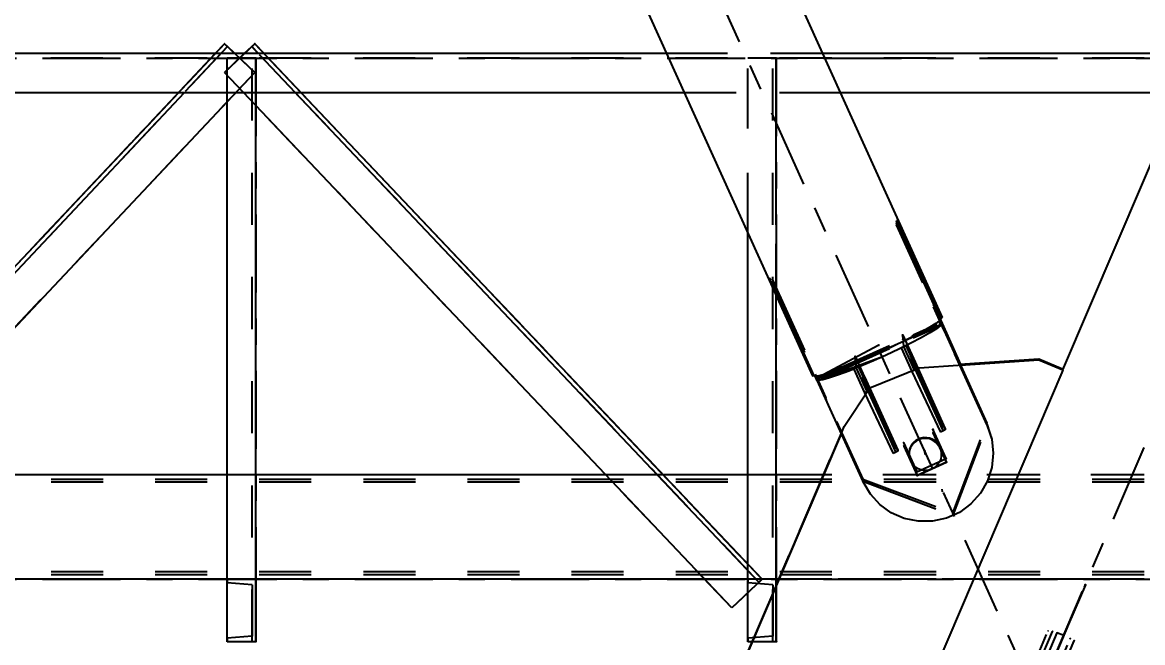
# Model space of a CAD drawing. Header units: millimetres. Extents: x 2368 to 8313, y 7493 to 11698.
# Drawn here: x 4767.62 to 4810.66, y 11270.98 to 11294.79 of the extents above; entities that cross this region are included whole.
import ezdxf

# ---------------------------------------------------------------- set-up
doc = ezdxf.new("R2010")
doc.units = ezdxf.units.MM
for name, pattern in [('XKITLINE00', [0]), ('XKITLINE02', [4, 2, -2]), ('XKITLINE03', [6, 3, -1, 1, -1])]:
    doc.linetypes.add(name, pattern=pattern)
doc.styles.add('ROMANS', font='romans.shx')
doc.dimstyles.new('MD300', dxfattribs={"dimtxt": 2.5, "dimasz": 2.5, "dimexe": 1, "dimexo": 1, "dimgap": 0.5, "dimtad": 1, "dimdec": 1, "dimlfac": 50, "dimrnd": 0.5, "dimdsep": 46, "dimtxsty": 'ROMANS', "dimcen": 1, "dimclrd": 146, "dimclre": 146, "dimclrt": 30, "dimadec": 1, "dimazin": 2, "dimtfac": 1, "dimtdec": 1, "dimtmove": 0, "dimatfit": 1, "dimfxl": 1, "dimtolj": 1, "dimtzin": 0, "dimlwd": -1, "dimlwe": -1, "dimarcsym": 0})

# ---------------------------------------------------------------- blocks, each defined once
blk = doc.blocks.new('*D36')
at = {"color": 146, "transparency": 16777216}
for p, q in [((3888.588, 11276.272), (3888.588, 10979.265)), ((5216.588, 11054.98), (5216.588, 10979.265)), ((3891.088, 10980.265), (5214.088, 10980.265))]:
    blk.add_line(p, q, dxfattribs=at)
for points in [[(3891.088, 10980.681), (3891.088, 10979.848), (3888.588, 10980.265)], [(5214.088, 10980.681), (5214.088, 10979.848), (5216.588, 10980.265)]]:
    blk.add_solid(points, dxfattribs=at)
at = {"layer": 'Defpoints', "color": 0, "transparency": 16777216}
for p in [(3888.588, 11277.272), (5216.588, 11055.98), (5216.588, 10980.265)]:
    blk.add_point(p, dxfattribs=at)
at = {"color": 30, "transparency": 16777216, "insert": (4552.588, 10982.015), "char_height": 2.5, "attachment_point": 5, "style": 'ROMANS'}
blk.add_mtext('\\A1;66400', dxfattribs=at)
blk = doc.blocks.new('*D38')
at = {"color": 146, "transparency": 16777216}
for p, q in [((3888.584, 11276.27), (3888.584, 10968.162)), ((6544.588, 11276.271), (6544.588, 10968.162)), ((6542.088, 10969.162), (3891.084, 10969.162))]:
    blk.add_line(p, q, dxfattribs=at)
for points in [[(3891.084, 10969.579), (3891.084, 10968.745), (3888.584, 10969.162)], [(6542.088, 10969.579), (6542.088, 10968.745), (6544.588, 10969.162)]]:
    blk.add_solid(points, dxfattribs=at)
at = {"layer": 'Defpoints', "color": 0, "transparency": 16777216}
for p in [(3888.584, 11277.27), (6544.588, 11277.271), (3888.584, 10969.162)]:
    blk.add_point(p, dxfattribs=at)
at = {"color": 30, "transparency": 16777216, "insert": (5216.586, 10970.912), "char_height": 2.5, "attachment_point": 5, "style": 'ROMANS'}
blk.add_mtext('\\A1;132800', dxfattribs=at)

msp = doc.modelspace()

# ---------------------------------------------------------------- linework, layer by layer
at = {"color": 8, "linetype": 'XKITLINE03'}
for p, q in [((4724.5881, 11077.119), (4888.5881, 11460.5251)), ((4724.5882, 11077.119), (4888.5882, 11460.5251)), ((4724.5881, 11449.801), (4806.5881, 11268.8221)), ((4724.5882, 11449.801), (4806.5881, 11268.8221)), ((4804.6843, 11279.4042), (4801.2063, 11287.0804)), ((4804.6843, 11279.4042), (4801.2063, 11287.0804)), ((4804.6904, 11279.3203), (4801.2123, 11286.9965)), ((4804.6904, 11279.3203), (4801.2124, 11286.9965)), ((4796.4297, 11284.9325), (4799.9077, 11277.2563)), ((4796.4298, 11284.9325), (4799.9078, 11277.2563)), ((4796.4358, 11284.8486), (4799.9138, 11277.1724)), ((4796.4358, 11284.8486), (4799.9138, 11277.1724)), ((4798.1438, 11281.0996), (4802.9478, 11283.2598)), ((4798.1439, 11281.0996), (4802.9478, 11283.2598)), ((4802.9516, 11283.2076), (4798.1476, 11281.0474)), ((4802.9516, 11283.2076), (4798.1476, 11281.0474)), ((4798.1952, 11281.1554), (4802.8919, 11283.2674)), ((4798.1952, 11281.1554), (4802.8919, 11283.2674)), ((4798.2035, 11281.0398), (4802.9002, 11283.1518)), ((4798.2036, 11281.0398), (4802.9003, 11283.1518)), ((4802.9634, 11283.2398), (4802.9516, 11283.2076)), ((4802.9633, 11283.2398), (4802.9516, 11283.2076)), ((4801.4553, 11282.6194), (4801.4431, 11282.7872)), ((4801.4431, 11282.7872), (4801.8543, 11281.8799)), ((4801.4552, 11282.6194), (4801.4431, 11282.7872)), ((4801.4431, 11282.7872), (4801.8542, 11281.8799)), ((4800.5299, 11282.4006), (4798.1952, 11281.1554)), ((4800.5299, 11282.4006), (4798.1952, 11281.1554)), ((4802.9763, 11279.2622), (4801.4552, 11282.6194)), ((4802.9764, 11279.2622), (4801.4553, 11282.6194)), ((4802.9845, 11279.1504), (4801.4633, 11282.5076)), ((4801.4633, 11282.5076), (4801.4755, 11282.3398)), ((4802.9844, 11279.1504), (4801.4633, 11282.5076)), ((4801.4633, 11282.5076), (4801.4754, 11282.3398)), ((4801.4754, 11282.3398), (4801.8865, 11281.4324)), ((4801.4755, 11282.3398), (4801.8866, 11281.4324)), ((4800.5655, 11281.9066), (4798.2035, 11281.0398)), ((4800.5656, 11281.9066), (4798.2036, 11281.0398)), ((4799.6321, 11281.7996), (4799.62, 11281.9674)), ((4799.62, 11281.9674), (4800.0311, 11281.0601)), ((4799.6321, 11281.7996), (4799.62, 11281.9674)), ((4799.62, 11281.9674), (4800.0311, 11281.0601)), ((4801.1533, 11278.4424), (4799.6321, 11281.7996)), ((4801.1532, 11278.4424), (4799.6321, 11281.7996)), ((4801.1613, 11278.3306), (4799.6402, 11281.6878)), ((4799.6402, 11281.6878), (4799.6523, 11281.52)), ((4801.1613, 11278.3306), (4799.6402, 11281.6878)), ((4799.6402, 11281.6878), (4799.6523, 11281.52)), ((4799.6523, 11281.52), (4800.0635, 11280.6126)), ((4799.6523, 11281.52), (4800.0634, 11280.6126)), ((4800.1838, 11280.7567), (4802.0769, 11281.5264)), ((4800.1838, 11280.7567), (4802.0768, 11281.5264)), ((4802.0768, 11281.5264), (4806.6725, 11281.8419)), ((4802.0769, 11281.5264), (4806.6726, 11281.8419)), ((4806.6725, 11281.8419), (4807.5925, 11281.4523)), ((4806.6726, 11281.8419), (4807.5926, 11281.4523)), ((4798.1321, 11281.0674), (4798.1439, 11281.0996)), ((4798.1321, 11281.0674), (4798.1438, 11281.0996)), ((4798.1476, 11281.0474), (4798.1321, 11281.0674)), ((4798.1476, 11281.0474), (4798.1321, 11281.0674)), ((4799.1948, 11279.2774), (4800.1838, 11280.7567)), ((4799.1948, 11279.2774), (4800.1838, 11280.7567)), ((4795.1159, 11269.741), (4799.1948, 11279.2774)), ((4795.116, 11269.741), (4799.1948, 11279.2774)), ((4802.973, 11279.3088), (4802.9764, 11279.2622)), ((4802.973, 11279.3088), (4802.9763, 11279.2622)), ((4803.3731, 11275.953), (4804.6843, 11279.4042)), ((4803.3732, 11275.953), (4804.6843, 11279.4042)), ((4803.3792, 11275.8691), (4804.6904, 11279.3203)), ((4803.3792, 11275.8691), (4804.6904, 11279.3203)), ((4803.1145, 11278.0433), (4802.6047, 11279.1684)), ((4803.1146, 11278.0433), (4802.6048, 11279.1684)), ((4803.1237, 11277.9165), (4802.6139, 11279.0416)), ((4803.1237, 11277.9165), (4802.6139, 11279.0416)), ((4803.1248, 11277.9016), (4802.615, 11279.0267)), ((4803.1247, 11277.9016), (4802.615, 11279.0267)), ((4802.9878, 11279.1038), (4802.9844, 11279.1504)), ((4802.9878, 11279.1038), (4802.9845, 11279.1504)), ((4801.1498, 11278.489), (4801.1532, 11278.4424)), ((4801.1499, 11278.489), (4801.1533, 11278.4424)), ((4801.4744, 11278.6601), (4801.9842, 11277.535)), ((4801.4745, 11278.6601), (4801.9842, 11277.535)), ((4801.4836, 11278.5333), (4801.9934, 11277.4082)), ((4801.4836, 11278.5333), (4801.9933, 11277.4082)), ((4801.4846, 11278.5184), (4801.9944, 11277.3933)), ((4801.4847, 11278.5184), (4801.9945, 11277.3933)), ((4801.1647, 11278.2839), (4801.1613, 11278.3306)), ((4801.1647, 11278.2839), (4801.1613, 11278.3306)), ((4801.9842, 11277.535), (4803.1146, 11278.0433)), ((4801.9842, 11277.535), (4803.1145, 11278.0433)), ((4802.295, 11278.3442), (4802.3031, 11278.2323)), ((4802.2951, 11278.3442), (4802.3031, 11278.2323)), ((4801.9933, 11277.4082), (4803.1237, 11277.9165)), ((4801.9934, 11277.4082), (4803.1237, 11277.9165)), ((4801.9944, 11277.3933), (4803.1247, 11277.9016)), ((4801.9945, 11277.3933), (4803.1248, 11277.9016)), ((4799.9077, 11277.2563), (4803.3731, 11275.953)), ((4799.9078, 11277.2563), (4803.3732, 11275.953)), ((4799.9138, 11277.1724), (4803.3792, 11275.8691)), ((4799.9138, 11277.1724), (4803.3792, 11275.8691)), ((4804.5095, 11263.9627), (4808.4285, 11273.1247)), ((4804.5096, 11263.9627), (4808.4286, 11273.1247)), ((4808.4615, 11273.2016), (4807.8114, 11271.6819)), ((4808.4614, 11273.2016), (4807.8114, 11271.6819)), ((4808.4285, 11273.1247), (4808.4614, 11273.2016)), ((4808.4286, 11273.1247), (4808.4615, 11273.2016)), ((4807.8114, 11271.6819), (4806.6953, 11269.0728)), ((4807.8114, 11271.6819), (4806.6954, 11269.0728)), ((4805.0049, 11266.6973), (4807.0312, 11271.4345)), ((4805.0049, 11266.6973), (4807.0313, 11271.4345)), ((4807.367, 11271.3549), (4805.2944, 11266.5095)), ((4807.367, 11271.3549), (4805.2944, 11266.5095)), ((4805.8092, 11266.2893), (4807.8818, 11271.1347)), ((4805.8093, 11266.2893), (4807.8819, 11271.1347)), ((4806.1744, 11268.9991), (4807.2047, 11271.4079)), ((4806.1744, 11268.9991), (4807.2048, 11271.4079)), ((4807.2047, 11271.4079), (4807.2047, 11271.4079)), ((4807.2048, 11271.4079), (4807.2048, 11271.4079)), ((4807.6303, 11271.2585), (4807.367, 11271.3549)), ((4807.6303, 11271.2585), (4807.367, 11271.3549)), ((4807.0018, 11268.6451), (4808.0322, 11271.054)), ((4807.0019, 11268.6451), (4808.0323, 11271.054)), ((4808.0322, 11271.054), (4808.0322, 11271.054)), ((4808.0323, 11271.054), (4808.0323, 11271.054))]:
    msp.add_line(p, q, dxfattribs=at)
at = {"color": 8, "linetype": 'XKITLINE00'}
for p, q in [((4873.6618, 11435.9436), (4807.5808, 11281.4566)), ((4737.1534, 11428.6803), (4802.9541, 11283.4541)), ((4732.1762, 11426.4422), (4797.977, 11281.216)), ((4801.1966, 11287.175), (4801.1949, 11287.1602)), ((4801.1949, 11287.1602), (4801.2003, 11287.1316)), ((4801.205, 11287.1748), (4801.1966, 11287.175)), ((4801.2003, 11287.1316), (4801.2122, 11287.0923)), ((4801.205, 11287.1748), (4801.2195, 11287.1595)), ((4801.2195, 11287.1595), (4801.2386, 11287.1306)), ((4801.2604, 11287.091), (4801.2197, 11287.0727)), ((4801.2297, 11287.0465), (4801.2474, 11286.9959)), ((4801.2386, 11287.1306), (4801.2604, 11287.091)), ((4801.2828, 11287.0445), (4801.2395, 11287.025)), ((4801.2604, 11287.091), (4801.2828, 11287.0445)), ((4801.2828, 11287.0445), (4802.9272, 11283.4151)), ((4801.2474, 11286.9959), (4802.8919, 11283.3665)), ((4796.3119, 11284.9785), (4796.3095, 11284.9734)), ((4796.3095, 11284.9734), (4796.3143, 11284.9538)), ((4796.3119, 11284.9785), (4796.321, 11284.9685)), ((4796.3143, 11284.9538), (4796.3256, 11284.9214)), ((4796.321, 11284.9685), (4796.3362, 11284.9444)), ((4796.3256, 11284.9214), (4796.3425, 11284.8795)), ((4796.3362, 11284.9444), (4796.3557, 11284.9085)), ((4796.365, 11284.8897), (4796.3425, 11284.8795)), ((4796.3425, 11284.8795), (4796.3632, 11284.8323)), ((4796.3774, 11284.8645), (4796.4031, 11284.8175)), ((4796.3871, 11284.8431), (4796.3632, 11284.8323)), ((4796.3632, 11284.8323), (4798.0076, 11281.2029)), ((4796.4031, 11284.8175), (4798.0475, 11281.1881)), ((4802.7156, 11283.2329), (4802.4226, 11283.0513)), ((4802.6623, 11283.1998), (4802.7392, 11283.0301)), ((4802.8919, 11283.3665), (4802.7156, 11283.2329)), ((4802.9003, 11283.1518), (4802.7392, 11283.0301)), ((4802.8257, 11283.3163), (4802.9003, 11283.1518)), ((4802.862, 11283.3438), (4804.6914, 11279.3063)), ((4802.87, 11283.3499), (4804.6894, 11279.3343)), ((4802.9272, 11283.4151), (4802.8796, 11283.3936)), ((4802.8828, 11283.3596), (4802.9516, 11283.2076)), ((4802.8838, 11283.3955), (4802.9609, 11283.2252)), ((4802.9541, 11283.4541), (4802.9272, 11283.4151)), ((4802.9516, 11283.2076), (4802.9379, 11283.2014)), ((4802.9609, 11283.2252), (4802.9516, 11283.2076)), ((4802.9538, 11283.2118), (4803.6597, 11281.6538)), ((4802.9596, 11283.2227), (4803.6701, 11281.6545)), ((4802.9634, 11283.2398), (4802.9609, 11283.2252)), ((4802.0315, 11282.8338), (4801.5618, 11282.5913)), ((4802.4226, 11283.0513), (4802.0315, 11282.8338)), ((4802.4861, 11282.8715), (4802.1515, 11282.6828)), ((4802.7392, 11283.0301), (4802.4861, 11282.8715)), ((4801.0372, 11282.336), (4800.4839, 11282.0806)), ((4801.5618, 11282.5913), (4801.0372, 11282.336)), ((4801.7495, 11282.4718), (4801.297, 11282.2475)), ((4801.3873, 11282.2922), (4801.7954, 11281.3914)), ((4801.5666, 11282.3808), (4801.5584, 11282.377)), ((4801.5666, 11282.3811), (4801.5666, 11282.3808)), ((4801.5666, 11282.3808), (4801.9777, 11281.4734)), ((4801.6046, 11282.4), (4801.8012, 11282.0042)), ((4802.1515, 11282.6828), (4801.7495, 11282.4718)), ((4800.4839, 11282.0806), (4799.9297, 11281.8379)), ((4800.8131, 11282.0192), (4800.3179, 11281.7965)), ((4801.297, 11282.2475), (4800.8131, 11282.0192)), ((4801.8012, 11282.0042), (4803.0756, 11279.1914)), ((4806.6712, 11281.8606), (4803.6391, 11281.6524)), ((4806.6712, 11281.8606), (4806.6739, 11281.8233)), ((4807.5876, 11281.4725), (4806.6712, 11281.8606)), ((4798.9283, 11281.4384), (4798.5314, 11281.3015)), ((4799.4023, 11281.6202), (4798.9283, 11281.4384)), ((4807.5939, 11281.4336), (4799.3641, 11262.1925)), ((4799.561, 11281.4793), (4799.3771, 11281.405)), ((4799.9297, 11281.8379), (4799.4023, 11281.6202)), ((4799.5695, 11281.4827), (4799.5612, 11281.479)), ((4799.5612, 11281.4793), (4799.5612, 11281.479)), ((4799.5612, 11281.479), (4799.9723, 11280.5716)), ((4799.8325, 11281.5889), (4799.5695, 11281.4827)), ((4799.7466, 11281.5542), (4800.1546, 11280.6536)), ((4799.7864, 11281.5703), (4799.9781, 11281.1843)), ((4800.3179, 11281.7965), (4799.8325, 11281.5889)), ((4801.9777, 11281.4734), (4801.7954, 11281.3914)), ((4801.9777, 11281.4734), (4803.079, 11279.1447)), ((4806.6739, 11281.8233), (4803.659, 11281.6163)), ((4807.5939, 11281.4336), (4806.6739, 11281.8233)), ((4807.5936, 11281.438), (4807.5939, 11281.4336)), ((4798.0076, 11281.2029), (4797.977, 11281.216)), ((4798.0352, 11281.2153), (4798.0076, 11281.2029)), ((4798.2314, 11281.2164), (4798.0475, 11281.1881)), ((4798.0747, 11281.1923), (4798.1365, 11281.0558)), ((4798.0815, 11281.1933), (4798.1476, 11281.0474)), ((4798.0863, 11281.1941), (4799.9148, 11277.1584)), ((4798.1306, 11281.2009), (4798.2036, 11281.0398)), ((4798.1476, 11281.0474), (4798.1365, 11281.0558)), ((4798.1519, 11281.0493), (4798.1476, 11281.0474)), ((4798.3715, 11281.066), (4798.2036, 11281.0398)), ((4798.5314, 11281.3015), (4798.2314, 11281.2164)), ((4798.2952, 11281.2345), (4798.3715, 11281.066)), ((4798.6309, 11281.138), (4798.3715, 11281.066)), ((4798.9709, 11281.2525), (4798.6309, 11281.138)), ((4799.3771, 11281.405), (4798.9709, 11281.2525)), ((4799.9781, 11281.1843), (4801.2525, 11278.3716)), ((4801.7954, 11281.3914), (4802.8967, 11279.0628)), ((4800.1546, 11280.6536), (4799.9723, 11280.5716)), ((4799.9723, 11280.5716), (4801.0736, 11278.243)), ((4800.1546, 11280.6536), (4801.2559, 11278.3249)), ((4804.6894, 11279.3343), (4804.6914, 11279.3063)), ((4804.6894, 11279.3343), (4804.8612, 11278.8165)), ((4804.6914, 11279.3063), (4804.8632, 11278.7886)), ((4799.0735, 11279.0154), (4795.4769, 11270.6068)), ((4799.083, 11278.9942), (4795.4962, 11270.6082)), ((4802.2569, 11278.8479), (4802.1503, 11278.8305)), ((4802.365, 11278.8466), (4802.2569, 11278.8479)), ((4802.4712, 11278.8267), (4802.365, 11278.8466)), ((4803.079, 11279.1447), (4802.8967, 11279.0628)), ((4803.0756, 11279.1914), (4803.079, 11279.1447)), ((4801.7446, 11278.4999), (4801.7063, 11278.3993)), ((4801.7457, 11278.485), (4801.7074, 11278.3844)), ((4801.7457, 11278.485), (4801.7074, 11278.3844)), ((4801.7467, 11278.4701), (4801.7085, 11278.3694)), ((4801.7998, 11278.5925), (4801.7446, 11278.4999)), ((4801.8009, 11278.5776), (4801.7457, 11278.485)), ((4801.8009, 11278.5776), (4801.7457, 11278.485)), ((4801.802, 11278.5626), (4801.7467, 11278.4701)), ((4801.8703, 11278.6741), (4801.7998, 11278.5925)), ((4801.8714, 11278.6591), (4801.8009, 11278.5776)), ((4801.8714, 11278.6591), (4801.8009, 11278.5776)), ((4801.8725, 11278.6442), (4801.802, 11278.5626)), ((4801.954, 11278.7422), (4801.8703, 11278.6741)), ((4801.955, 11278.7273), (4801.8714, 11278.6591)), ((4801.955, 11278.7273), (4801.8714, 11278.6591)), ((4801.9561, 11278.7124), (4801.8725, 11278.6442)), ((4802.0482, 11278.7949), (4801.954, 11278.7422)), ((4802.0493, 11278.78), (4801.955, 11278.7273)), ((4802.0493, 11278.78), (4801.955, 11278.7273)), ((4802.0504, 11278.7651), (4801.9561, 11278.7124)), ((4802.1503, 11278.8305), (4802.0482, 11278.7949)), ((4802.0482, 11278.7949), (4802.0493, 11278.78)), ((4802.1513, 11278.8156), (4802.0493, 11278.78)), ((4802.1513, 11278.8156), (4802.0493, 11278.78)), ((4802.0493, 11278.78), (4802.0504, 11278.7651)), ((4802.1524, 11278.8007), (4802.0504, 11278.7651)), ((4802.258, 11278.833), (4802.1513, 11278.8156)), ((4802.258, 11278.833), (4802.1513, 11278.8156)), ((4802.2591, 11278.8181), (4802.1524, 11278.8007)), ((4802.3661, 11278.8317), (4802.258, 11278.833)), ((4802.3661, 11278.8317), (4802.258, 11278.833)), ((4802.3671, 11278.8168), (4802.2591, 11278.8181)), ((4802.4722, 11278.8117), (4802.3661, 11278.8317)), ((4802.4722, 11278.8117), (4802.3661, 11278.8317)), ((4802.4733, 11278.7968), (4802.3671, 11278.8168)), ((4802.5722, 11278.7886), (4802.4712, 11278.8267)), ((4802.5733, 11278.7737), (4802.4722, 11278.8117)), ((4802.5733, 11278.7737), (4802.4722, 11278.8117)), ((4802.5744, 11278.7588), (4802.4733, 11278.7968)), ((4802.6651, 11278.7337), (4802.5722, 11278.7886)), ((4802.6662, 11278.7188), (4802.5733, 11278.7737)), ((4802.6662, 11278.7188), (4802.5733, 11278.7737)), ((4802.6673, 11278.7039), (4802.5744, 11278.7588)), ((4802.747, 11278.6636), (4802.6651, 11278.7337)), ((4802.7481, 11278.6487), (4802.6662, 11278.7188)), ((4802.7481, 11278.6487), (4802.6662, 11278.7188)), ((4802.7492, 11278.6337), (4802.6673, 11278.7039)), ((4802.747, 11278.6636), (4802.8155, 11278.5803)), ((4802.7481, 11278.6487), (4802.8165, 11278.5654)), ((4802.7481, 11278.6487), (4802.8165, 11278.5654)), ((4802.7492, 11278.6337), (4802.8176, 11278.5505)), ((4802.8155, 11278.5803), (4802.8683, 11278.4865)), ((4802.8165, 11278.5654), (4802.8694, 11278.4716)), ((4802.8165, 11278.5654), (4802.8694, 11278.4716)), ((4802.8176, 11278.5505), (4802.8705, 11278.4567)), ((4802.8683, 11278.4865), (4802.8694, 11278.4716)), ((4802.8683, 11278.4865), (4802.904, 11278.3849)), ((4802.8694, 11278.4716), (4802.905, 11278.37)), ((4802.8694, 11278.4716), (4802.8705, 11278.4567)), ((4802.8694, 11278.4716), (4802.905, 11278.37)), ((4802.8705, 11278.4567), (4802.9061, 11278.3551)), ((4804.8612, 11278.8165), (4804.8632, 11278.7886)), ((4804.8632, 11278.7886), (4804.923, 11278.2465)), ((4801.2559, 11278.3249), (4801.0736, 11278.243)), ((4801.2525, 11278.3716), (4801.2559, 11278.3249)), ((4801.7063, 11278.3993), (4801.6862, 11278.2935)), ((4801.6884, 11278.2637), (4801.687, 11278.1561)), ((4801.687, 11278.1561), (4801.7044, 11278.0499)), ((4801.7074, 11278.3844), (4801.6873, 11278.2786)), ((4801.7074, 11278.3844), (4801.6873, 11278.2786)), ((4801.7085, 11278.3694), (4801.6884, 11278.2637)), ((4801.7044, 11278.0499), (4801.7401, 11277.9484)), ((4802.9021, 11278.0356), (4802.8638, 11277.9349)), ((4802.9222, 11278.1413), (4802.9021, 11278.0356)), ((4802.9061, 11278.3551), (4802.9235, 11278.2489)), ((4802.9235, 11278.2489), (4802.9222, 11278.1413)), ((4804.923, 11278.2465), (4804.8684, 11277.7039)), ((4801.7401, 11277.9484), (4801.793, 11277.8546)), ((4801.793, 11277.8546), (4801.8614, 11277.7713)), ((4801.9433, 11277.7011), (4801.8614, 11277.7713)), ((4802.0362, 11277.6462), (4801.9433, 11277.7011)), ((4802.1373, 11277.6082), (4802.0362, 11277.6462)), ((4802.2434, 11277.5883), (4802.1373, 11277.6082)), ((4802.3515, 11277.587), (4802.2434, 11277.5883)), ((4802.4582, 11277.6044), (4802.3515, 11277.587)), ((4802.5602, 11277.64), (4802.4582, 11277.6044)), ((4802.6544, 11277.6926), (4802.5602, 11277.64)), ((4802.7381, 11277.7608), (4802.6544, 11277.6926)), ((4802.8086, 11277.8424), (4802.7381, 11277.7608)), ((4802.8638, 11277.9349), (4802.8086, 11277.8424)), ((4804.8684, 11277.7039), (4804.7017, 11277.1843)), ((4799.9148, 11277.1584), (4800.191, 11276.6876)), ((4804.7017, 11277.1843), (4804.4301, 11276.7106)), ((4800.191, 11276.6876), (4800.5594, 11276.2843)), ((4804.4301, 11276.7106), (4804.0656, 11276.3033)), ((4801.0041, 11275.9662), (4800.5594, 11276.2843)), ((4804.0656, 11276.3033), (4803.624, 11275.9804)), ((4801.5055, 11275.7471), (4801.0041, 11275.9662)), ((4803.624, 11275.9804), (4803.1247, 11275.7559)), ((4802.0418, 11275.6366), (4801.5055, 11275.7471)), ((4802.5895, 11275.6396), (4802.0418, 11275.6366)), ((4803.1247, 11275.7559), (4802.5895, 11275.6396))]:
    msp.add_line(p, q, dxfattribs=at)
at = {"color": 3, "linetype": 'XKITLINE02'}
for p, q in [((4775.3854, 11293.9644), (4756.0381, 11273.4162)), ((4776.5503, 11292.8676), (4775.3854, 11293.9644)), ((4775.5019, 11293.8547), (4775.3854, 11293.9644)), ((4776.5481, 11293.9667), (4775.3872, 11292.8657)), ((4796.0381, 11273.4162), (4776.5481, 11293.9667)), ((4970.7162, 11293.5862), (4636.3956, 11293.5862)), ((4775.5019, 11293.8547), (4756.1546, 11273.3065)), ((4775.0294, 11293.5862), (4773.617, 11292.0862)), ((4775.2491, 11293.5862), (4773.8368, 11292.0862)), ((4776.1469, 11293.5862), (4775.3872, 11292.8657)), ((4776.5503, 11292.8676), (4775.7871, 11293.5862)), ((4795.922, 11273.3061), (4776.432, 11293.8566)), ((4778.1111, 11292.0862), (4776.6885, 11293.5862)), ((4778.3316, 11292.0862), (4776.909, 11293.5862)), ((4798.3633, 11293.5862), (4792.3722, 11293.5862)), ((4970.7162, 11293.4162), (4636.3956, 11293.4162)), ((4970.7162, 11293.4162), (4636.3956, 11293.4162)), ((4776.5881, 11293.4162), (4775.4881, 11293.4162)), ((4775.4881, 11292.0862), (4775.4881, 11293.4162)), ((4775.4881, 11271.0162), (4775.4881, 11293.4162)), ((4776.5881, 11293.4162), (4775.4881, 11293.4162)), ((4776.4481, 11271.0162), (4776.4481, 11293.4162)), ((4776.4481, 11271.0162), (4776.4481, 11293.4162)), ((4776.5881, 11292.0862), (4776.5881, 11293.4162)), ((4776.5881, 11271.0162), (4776.5881, 11293.4162)), ((4796.5881, 11293.4162), (4795.4881, 11293.4162)), ((4795.4881, 11286.7091), (4795.4881, 11293.4162)), ((4795.4881, 11271.0162), (4795.4881, 11293.4162)), ((4796.5881, 11293.4162), (4795.4881, 11293.4162)), ((4796.4481, 11271.0162), (4796.4481, 11293.4162)), ((4796.4481, 11271.0162), (4796.4481, 11293.4162)), ((4796.5881, 11284.2814), (4796.5881, 11293.4162)), ((4796.5881, 11271.0162), (4796.5881, 11293.4162)), ((4776.5503, 11292.8676), (4757.203, 11272.3194)), ((4794.8771, 11272.3152), (4775.3872, 11292.8657)), ((4776.5881, 11291.5995), (4775.3872, 11292.8657)), ((4776.5503, 11292.8676), (4775.4881, 11291.7394)), ((4970.7162, 11292.0862), (4636.3956, 11292.0862)), ((4799.043, 11292.0862), (4793.0518, 11292.0862)), ((4802.295, 11278.3442), (4802.2939, 11278.3591)), ((4802.2951, 11278.3442), (4802.294, 11278.3591)), ((4802.297, 11278.3162), (4802.295, 11278.3442)), ((4802.2971, 11278.3162), (4802.2951, 11278.3442)), ((4802.3004, 11278.2696), (4802.2977, 11278.3069)), ((4802.3004, 11278.2696), (4802.2977, 11278.3069)), ((4802.3031, 11278.2323), (4802.3011, 11278.2603)), ((4802.3031, 11278.2323), (4802.3011, 11278.2603)), ((4802.3042, 11278.2174), (4802.3031, 11278.2323)), ((4802.3042, 11278.2174), (4802.3031, 11278.2323)), ((4802.3052, 11278.2025), (4802.3042, 11278.2174)), ((4970.7229, 11277.4162), (4636.3956, 11277.4162)), ((4970.7228, 11277.4162), (4636.3956, 11277.4162)), ((4970.7229, 11277.2462), (4636.3956, 11277.2462)), ((4970.7228, 11277.2462), (4636.3956, 11277.2462)), ((4970.7229, 11277.1398), (4636.3956, 11277.1398)), ((4970.7228, 11277.1398), (4636.3956, 11277.1398)), ((4776.5881, 11277.4162), (4775.4881, 11277.4162)), ((4792.2445, 11277.4162), (4790.0394, 11277.4162)), ((4796.5881, 11277.4162), (4795.4881, 11277.4162)), ((4814.676, 11277.4162), (4798.3894, 11277.4162)), ((4802.9691, 11276.7624), (4802.961, 11276.8743)), ((4970.7229, 11273.6926), (4636.3956, 11273.6926)), ((4970.7228, 11273.6926), (4636.3956, 11273.6926)), ((4795.4881, 11273.7636), (4795.4881, 11273.9961)), ((4970.7229, 11273.5862), (4636.3956, 11273.5862)), ((4970.7228, 11273.5862), (4636.3956, 11273.5862)), ((4970.7229, 11273.4162), (4636.3956, 11273.4162)), ((4970.7228, 11273.4162), (4636.3956, 11273.4162)), ((4776.5881, 11273.4162), (4775.4881, 11273.4162)), ((4775.4881, 11273.4162), (4775.4881, 11273.2802)), ((4776.5881, 11273.4162), (4775.4881, 11273.4162)), ((4775.4881, 11273.4162), (4775.4881, 11273.2802)), ((4776.4481, 11273.2034), (4775.4881, 11273.2802)), ((4776.5881, 11273.4162), (4776.5881, 11271.0162)), ((4776.5881, 11273.4162), (4776.5881, 11271.0162)), ((4796.5881, 11273.4162), (4793.833, 11273.4162)), ((4796.0381, 11273.4162), (4794.8771, 11272.3152)), ((4795.4881, 11273.4162), (4795.4881, 11273.2802)), ((4796.5881, 11273.4162), (4795.4881, 11273.4162)), ((4795.4881, 11273.4162), (4795.4881, 11273.2802)), ((4795.922, 11273.3061), (4795.4881, 11272.8946)), ((4796.4481, 11273.2034), (4795.4881, 11273.2802)), ((4796.5881, 11271.0162), (4796.5881, 11273.4162)), ((4812.965, 11273.4162), (4796.6786, 11273.4162)), ((4776.4481, 11273.2034), (4776.4481, 11271.229)), ((4776.4481, 11273.2034), (4776.4481, 11271.229)), ((4796.4481, 11273.2034), (4796.4481, 11271.229)), ((4796.4481, 11273.2034), (4796.4481, 11271.229)), ((4796.5881, 11271.0162), (4796.5881, 11273.2047)), ((4796.5881, 11273.2047), (4796.5881, 11271.0162)), ((4776.4481, 11271.229), (4775.4881, 11271.1522)), ((4775.4881, 11271.1522), (4775.4881, 11271.0162)), ((4775.4881, 11271.1522), (4775.4881, 11271.0162)), ((4796.4481, 11271.229), (4795.4881, 11271.1522)), ((4795.4881, 11271.1522), (4795.4881, 11271.0162)), ((4795.4881, 11271.1522), (4795.4881, 11271.0162)), ((4776.5881, 11271.0162), (4775.4881, 11271.0162)), ((4776.5881, 11271.0162), (4775.4881, 11271.0162)), ((4796.5881, 11271.0162), (4795.4881, 11271.0162)), ((4796.5881, 11271.0162), (4795.4881, 11271.0162)), ((4796.5881, 11271.0162), (4795.652, 11271.0162))]:
    msp.add_line(p, q, dxfattribs=at)
at = {"color": 1, "linetype": 'XKITLINE03'}
for p, q in [((4775.3854, 11293.9644), (4756.0381, 11273.4162)), ((4756.0381, 11273.4162), (4775.3854, 11293.9644)), ((4796.0381, 11273.4162), (4776.5481, 11293.9667)), ((4776.5481, 11293.9667), (4796.0381, 11273.4162)), ((4636.3956, 11293.4162), (4970.7162, 11293.4162)), ((4636.3956, 11293.4162), (4970.7162, 11293.4162)), ((4776.5881, 11293.4162), (4776.5881, 11271.0162)), ((4776.5881, 11271.0162), (4776.5881, 11293.4162)), ((4796.5881, 11293.4162), (4796.5881, 11271.0162)), ((4796.5881, 11271.0162), (4796.5881, 11293.4162)), ((4636.3956, 11273.4162), (4970.7229, 11273.4162)), ((4970.7228, 11273.4162), (4636.3956, 11273.4162)), ((4776.5881, 11273.4162), (4776.5881, 11273.4162)), ((4796.5881, 11273.4162), (4796.5881, 11273.4162))]:
    msp.add_line(p, q, dxfattribs=at)
at = {"color": 7, "linetype": 'XKITLINE00'}
for p, q in [((4775.3854, 11293.9644), (4775.0294, 11293.5862)), ((4775.5019, 11293.8547), (4775.3854, 11293.9644)), ((4776.5481, 11293.9667), (4776.1469, 11293.5862)), ((4776.909, 11293.5862), (4776.5481, 11293.9667)), ((4792.3722, 11293.5862), (4661.1201, 11293.5862)), ((4775.5019, 11293.8547), (4775.2491, 11293.5862)), ((4775.7871, 11293.5862), (4775.5019, 11293.8547)), ((4776.6885, 11293.5862), (4776.4321, 11293.8566)), ((4812.7692, 11293.5862), (4798.3633, 11293.5862)), ((4793.0518, 11292.0862), (4660.4822, 11292.0862)), ((4773.617, 11292.0862), (4756.0381, 11273.4162)), ((4773.8368, 11292.0862), (4756.1546, 11273.3065)), ((4775.4881, 11271.0162), (4775.4881, 11292.0862)), ((4776.5881, 11271.0162), (4776.5881, 11292.0862)), ((4795.922, 11273.3061), (4778.1111, 11292.0862)), ((4796.0381, 11273.4162), (4778.3316, 11292.0862)), ((4812.1276, 11292.0862), (4799.043, 11292.0862)), ((4775.4881, 11291.7394), (4757.203, 11272.3194)), ((4794.8772, 11272.3152), (4776.5881, 11291.5995)), ((4795.4881, 11273.9961), (4795.4881, 11286.7091)), ((4796.5881, 11273.2047), (4796.5881, 11284.2814)), ((4775.4881, 11277.4162), (4762.0019, 11277.4162)), ((4790.0394, 11277.4162), (4776.5881, 11277.4162)), ((4795.4881, 11277.4162), (4792.2445, 11277.4162)), ((4798.3894, 11277.4162), (4796.5881, 11277.4162)), ((4795.4881, 11271.0162), (4795.4881, 11273.7636)), ((4775.4881, 11273.4162), (4758.2357, 11273.4162)), ((4793.833, 11273.4162), (4776.5881, 11273.4162)), ((4796.0381, 11273.4162), (4795.922, 11273.3061)), ((4796.6786, 11273.4162), (4796.5881, 11273.4162)), ((4795.4881, 11272.8946), (4794.8772, 11272.3152)), ((4776.5881, 11271.0162), (4775.4881, 11271.0162)), ((4795.652, 11271.0162), (4795.4881, 11271.0162))]:
    msp.add_line(p, q, dxfattribs=at)
at = {"color": 3, "linetype": 'XKITLINE00'}
for p, q in [((4802.3053, 11278.2025), (4802.3042, 11278.2174)), ((4802.9691, 11276.7624), (4802.9611, 11276.8743))]:
    msp.add_line(p, q, dxfattribs=at)
at = {"color": 1, "linetype": 'XKITLINE00'}
for centre in [(4775.3854, 11293.9644), (4775.3854, 11293.9644), (4776.5481, 11293.9667), (4776.5481, 11293.9667), (4776.5881, 11293.4162), (4776.5881, 11293.4162), (4796.5881, 11293.4162), (4796.5881, 11293.4162), (4776.5881, 11273.4162), (4796.0381, 11273.4162), (4796.0381, 11273.4162), (4796.5881, 11273.4162), (4776.5881, 11271.0162), (4776.5881, 11271.0162), (4796.5881, 11271.0162), (4796.5881, 11271.0162)]:
    msp.add_circle(centre, 0.004, dxfattribs=at)
at = {"color": 8, "linetype": 'XKITLINE00'}
for centre in [(4801.2063, 11287.0804), (4801.2063, 11287.0804), (4801.2123, 11286.9965), (4801.2124, 11286.9965), (4796.4297, 11284.9325), (4796.4298, 11284.9325), (4796.4358, 11284.8486), (4796.4358, 11284.8486), (4802.8919, 11283.2674), (4802.8919, 11283.2674), (4802.9002, 11283.1518), (4802.9003, 11283.1518), (4802.9478, 11283.2598), (4802.9478, 11283.2598), (4802.9516, 11283.2076), (4802.9516, 11283.2076), (4802.9516, 11283.2076), (4802.9516, 11283.2076), (4802.9633, 11283.2398), (4802.9634, 11283.2398), (4801.4431, 11282.7872), (4801.4431, 11282.7872), (4801.4431, 11282.7872), (4801.4431, 11282.7872), (4800.5299, 11282.4006), (4800.5299, 11282.4006), (4801.4552, 11282.6194), (4801.4552, 11282.6194), (4801.4553, 11282.6194), (4801.4553, 11282.6194), (4801.4633, 11282.5076), (4801.4633, 11282.5076), (4801.4633, 11282.5076), (4801.4633, 11282.5076), (4801.4754, 11282.3398), (4801.4754, 11282.3398), (4801.4755, 11282.3398), (4801.4755, 11282.3398), (4799.62, 11281.9674), (4799.62, 11281.9674), (4799.62, 11281.9674), (4799.62, 11281.9674), (4800.5655, 11281.9066), (4800.5656, 11281.9066), (4801.8542, 11281.8799), (4801.8543, 11281.8799), (4799.6321, 11281.7996), (4799.6321, 11281.7996), (4799.6321, 11281.7996), (4799.6321, 11281.7996), (4799.6402, 11281.6878), (4799.6402, 11281.6878), (4799.6402, 11281.6878), (4799.6402, 11281.6878), (4799.6523, 11281.52), (4799.6523, 11281.52), (4799.6523, 11281.52), (4799.6523, 11281.52), (4801.8865, 11281.4324), (4801.8866, 11281.4324), (4802.0768, 11281.5264), (4802.0768, 11281.5264), (4802.0769, 11281.5264), (4802.0769, 11281.5264), (4806.6725, 11281.8419), (4806.6725, 11281.8419), (4806.6726, 11281.8419), (4806.6726, 11281.8419), (4807.5925, 11281.4523), (4807.5926, 11281.4523), (4798.1321, 11281.0674), (4798.1321, 11281.0674), (4798.1321, 11281.0674), (4798.1321, 11281.0674), (4798.1438, 11281.0996), (4798.1438, 11281.0996), (4798.1439, 11281.0996), (4798.1439, 11281.0996), (4798.1476, 11281.0474), (4798.1476, 11281.0474), (4798.1476, 11281.0474), (4798.1476, 11281.0474), (4798.1952, 11281.1554), (4798.1952, 11281.1554), (4798.1952, 11281.1554), (4798.1952, 11281.1554), (4798.2035, 11281.0398), (4798.2035, 11281.0398), (4798.2036, 11281.0398), (4798.2036, 11281.0398), (4800.0311, 11281.0601), (4800.0311, 11281.0601), (4800.0634, 11280.6126), (4800.0635, 11280.6126), (4800.1838, 11280.7567), (4800.1838, 11280.7567), (4800.1838, 11280.7567), (4800.1838, 11280.7567), (4799.1948, 11279.2774), (4799.1948, 11279.2774), (4799.1948, 11279.2774), (4799.1948, 11279.2774), (4802.973, 11279.3088), (4802.973, 11279.3088), (4804.6843, 11279.4042), (4804.6843, 11279.4042), (4804.6843, 11279.4042), (4804.6843, 11279.4042), (4804.6904, 11279.3203), (4804.6904, 11279.3203), (4804.6904, 11279.3203), (4804.6904, 11279.3203), (4802.6047, 11279.1684), (4802.6048, 11279.1684), (4802.6139, 11279.0416), (4802.6139, 11279.0416), (4802.615, 11279.0267), (4802.615, 11279.0267), (4802.9763, 11279.2622), (4802.9763, 11279.2622), (4802.9764, 11279.2622), (4802.9764, 11279.2622), (4802.9844, 11279.1504), (4802.9844, 11279.1504), (4802.9845, 11279.1504), (4802.9845, 11279.1504), (4802.9878, 11279.1038), (4802.9878, 11279.1038), (4801.1498, 11278.489), (4801.1499, 11278.489), (4801.1532, 11278.4424), (4801.1532, 11278.4424), (4801.1533, 11278.4424), (4801.1533, 11278.4424), (4801.4744, 11278.6601), (4801.4745, 11278.6601), (4801.4836, 11278.5333), (4801.4836, 11278.5333), (4801.4846, 11278.5184), (4801.4847, 11278.5184), (4801.1613, 11278.3306), (4801.1613, 11278.3306), (4801.1613, 11278.3306), (4801.1613, 11278.3306), (4801.1647, 11278.2839), (4801.1647, 11278.2839), (4802.295, 11278.3442), (4802.2951, 11278.3442), (4802.3031, 11278.2323), (4802.3031, 11278.2323), (4803.1145, 11278.0433), (4803.1145, 11278.0433), (4803.1146, 11278.0433), (4803.1146, 11278.0433), (4803.1237, 11277.9165), (4803.1237, 11277.9165), (4803.1237, 11277.9165), (4803.1237, 11277.9165), (4803.1247, 11277.9016), (4803.1247, 11277.9016), (4803.1248, 11277.9016), (4803.1248, 11277.9016), (4799.9077, 11277.2563), (4799.9077, 11277.2563), (4799.9078, 11277.2563), (4799.9078, 11277.2563), (4799.9138, 11277.1724), (4799.9138, 11277.1724), (4799.9138, 11277.1724), (4799.9138, 11277.1724), (4801.9842, 11277.535), (4801.9842, 11277.535), (4801.9842, 11277.535), (4801.9842, 11277.535), (4801.9933, 11277.4082), (4801.9933, 11277.4082), (4801.9934, 11277.4082), (4801.9934, 11277.4082), (4801.9944, 11277.3933), (4801.9944, 11277.3933), (4801.9945, 11277.3933), (4801.9945, 11277.3933), (4803.3731, 11275.953), (4803.3731, 11275.953), (4803.3732, 11275.953), (4803.3732, 11275.953), (4803.3792, 11275.8691), (4803.3792, 11275.8691), (4803.3792, 11275.8691), (4803.3792, 11275.8691), (4808.4285, 11273.1247), (4808.4285, 11273.1247), (4808.4286, 11273.1247), (4808.4286, 11273.1247), (4808.4614, 11273.2016), (4808.4614, 11273.2016), (4808.4615, 11273.2016), (4808.4615, 11273.2016), (4807.8114, 11271.6819), (4807.8114, 11271.6819), (4807.8114, 11271.6819), (4807.8114, 11271.6819), (4807.0312, 11271.4345), (4807.0313, 11271.4345), (4807.2047, 11271.4079), (4807.2047, 11271.4079), (4807.2048, 11271.4079), (4807.2048, 11271.4079), (4807.367, 11271.3549), (4807.367, 11271.3549), (4807.367, 11271.3549), (4807.367, 11271.3549), (4807.6303, 11271.2585), (4807.6303, 11271.2585), (4807.8818, 11271.1347), (4807.8819, 11271.1347), (4808.0322, 11271.054), (4808.0322, 11271.054), (4808.0323, 11271.054), (4808.0323, 11271.054)]:
    msp.add_circle(centre, 0.004, dxfattribs=at)

# ---------------------------------------------------------------- dimensions: what is measured, and where the dimension line sits
for base, p1, p2, picture, middle in [((3888.5836, 10969.1621), (6544.5882, 11277.2708), (3888.5836, 11277.2703), '*D38', (5216.5859, 10970.9121)), ((5216.5882, 10980.2647), (3888.5882, 11277.2717), (5216.5882, 11055.9804), '*D36', (4552.5882, 10982.0147))]:
    dim = msp.add_linear_dim(base=base, p1=p1, p2=p2, dimstyle='MD300')
    dim.commit()
    dim.dimension.update_dxf_attribs({"geometry": picture, "text_midpoint": middle})

doc.saveas('drawing.dxf')
